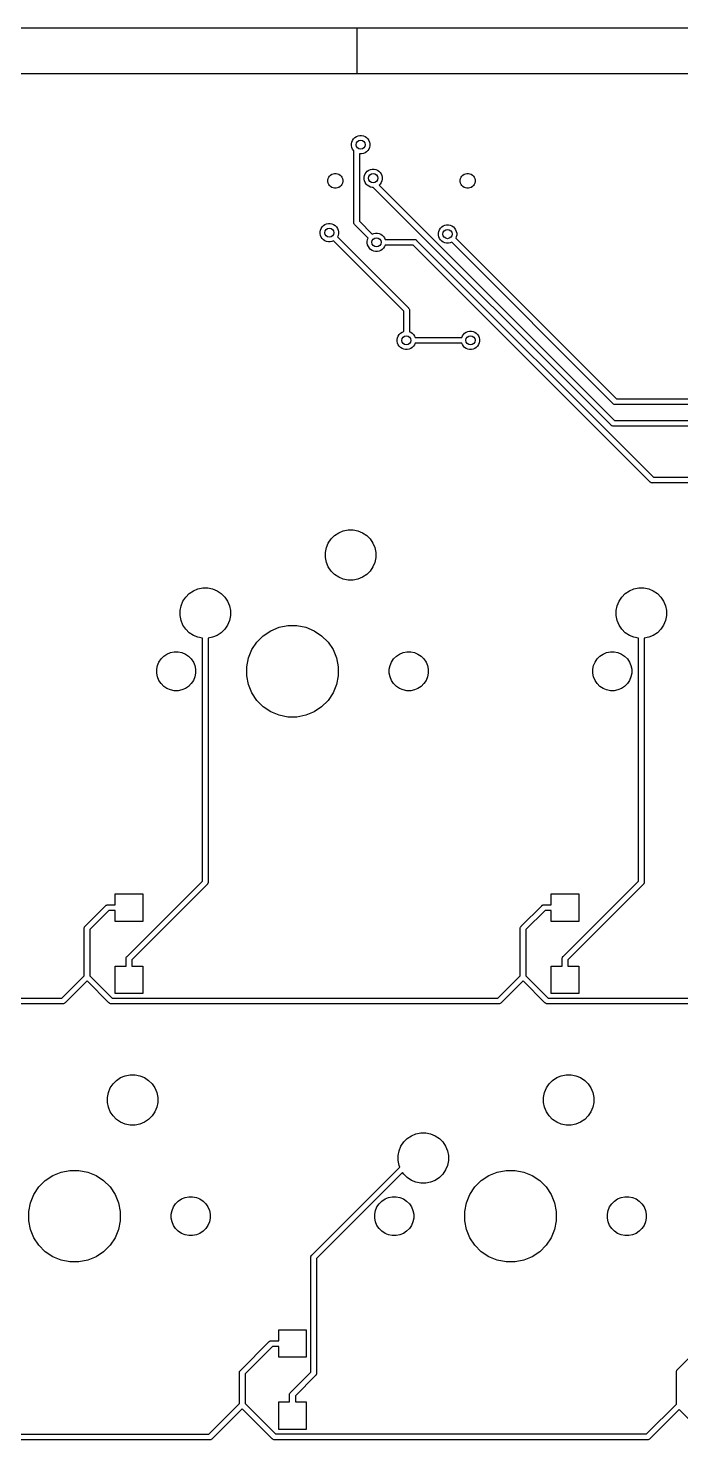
# Model space of a CAD drawing. Extents: x 0.4 to 23, y -16.1 to -0.4.
# Drawn here: x 7.702 to 8.824, y -2.822 to -0.394 of the extents above; entities that cross this region are included whole.
import ezdxf

# ---------------------------------------------------------------- set-up
doc = ezdxf.new("R2010")
doc.units = 0
doc.header["$MEASUREMENT"] = 0
doc.layers.add('BLACK', color=7, linetype='CONTINUOUS')

msp = doc.modelspace()

# ---------------------------------------------------------------- linework, layer by layer
at = {"layer": 'BLACK', "linetype": 'CONTINUOUS'}
for p, q in [((22.9923, -0.3937), (0.3937, -0.3937)), ((8.26772, -0.47244), (8.26772, -0.3937)), ((22.9136, -0.47244), (0.47244, -0.47244)), ((8.26132, -0.58403), (8.26352, -0.58183)), ((8.26352, -0.58183), (8.2661, -0.58011)), ((8.2661, -0.58011), (8.26896, -0.57892)), ((8.26896, -0.57892), (8.272, -0.57832)), ((8.272, -0.57832), (8.27511, -0.57832)), ((8.27511, -0.57832), (8.27815, -0.57892)), ((8.27815, -0.57892), (8.28101, -0.58011)), ((8.28101, -0.58011), (8.28359, -0.58183)), ((8.28359, -0.58183), (8.28579, -0.58403)), ((8.25781, -0.59252), (8.25841, -0.58947)), ((8.25781, -0.59562), (8.25781, -0.59252)), ((8.25841, -0.59866), (8.25781, -0.59562)), ((8.25841, -0.58947), (8.2596, -0.58661)), ((8.2596, -0.60153), (8.25841, -0.59866)), ((8.2596, -0.58661), (8.26132, -0.58403)), ((8.26132, -0.60411), (8.2596, -0.60153)), ((8.26154, -0.60432), (8.26132, -0.60411)), ((8.26154, -0.72752), (8.26154, -0.60432)), ((8.28359, -0.6063), (8.28101, -0.60802)), ((8.28579, -0.60411), (8.28359, -0.6063)), ((8.28579, -0.58403), (8.28751, -0.58661)), ((8.28751, -0.60153), (8.28579, -0.60411)), ((8.28751, -0.58661), (8.2887, -0.58947)), ((8.2887, -0.59866), (8.28751, -0.60153)), ((8.2887, -0.58947), (8.2893, -0.59252)), ((8.2893, -0.59562), (8.2887, -0.59866)), ((8.2893, -0.59252), (8.2893, -0.59562)), ((8.272, -0.60981), (8.27138, -0.60969)), ((8.27138, -0.60969), (8.27138, -0.72572)), ((8.27511, -0.60981), (8.272, -0.60981)), ((8.27815, -0.60921), (8.27511, -0.60981)), ((8.28101, -0.60802), (8.27815, -0.60921)), ((8.21717, -0.65499), (8.21766, -0.65252)), ((8.21717, -0.65751), (8.21717, -0.65499)), ((8.21766, -0.65252), (8.21862, -0.65019)), ((8.21862, -0.65019), (8.22002, -0.64809)), ((8.22002, -0.64809), (8.2218, -0.64631)), ((8.2218, -0.64631), (8.2239, -0.64491)), ((8.2239, -0.64491), (8.22623, -0.64395)), ((8.22623, -0.64395), (8.2287, -0.64346)), ((8.2287, -0.64346), (8.23122, -0.64346)), ((8.23122, -0.64346), (8.23369, -0.64395)), ((8.23369, -0.64395), (8.23602, -0.64491)), ((8.23602, -0.64491), (8.23812, -0.64631)), ((8.23812, -0.64631), (8.2399, -0.64809)), ((8.2399, -0.64809), (8.2413, -0.65019)), ((8.2413, -0.65019), (8.24226, -0.65252)), ((8.24226, -0.65252), (8.24276, -0.65499)), ((8.24276, -0.65499), (8.24276, -0.65751)), ((8.27927, -0.65019), (8.27988, -0.64715)), ((8.27927, -0.65329), (8.27927, -0.65019)), ((8.27988, -0.65633), (8.27927, -0.65329)), ((8.27988, -0.64715), (8.28106, -0.64428)), ((8.28106, -0.64428), (8.28279, -0.6417)), ((8.28279, -0.6417), (8.28498, -0.63951)), ((8.28498, -0.63951), (8.28756, -0.63778)), ((8.28756, -0.63778), (8.29043, -0.6366)), ((8.29043, -0.6366), (8.29347, -0.63599)), ((8.29347, -0.63599), (8.29657, -0.63599)), ((8.29657, -0.63599), (8.29961, -0.6366)), ((8.29961, -0.6366), (8.30248, -0.63778)), ((8.30248, -0.63778), (8.30506, -0.63951)), ((8.30506, -0.63951), (8.30725, -0.6417)), ((8.30725, -0.6417), (8.30898, -0.64428)), ((8.30898, -0.64428), (8.31016, -0.64715)), ((8.31016, -0.64715), (8.31077, -0.65019)), ((8.31077, -0.65329), (8.31016, -0.65633)), ((8.31077, -0.65019), (8.31077, -0.65329)), ((8.44472, -0.65499), (8.44522, -0.65252)), ((8.44472, -0.65751), (8.44472, -0.65499)), ((8.44522, -0.65252), (8.44618, -0.65019)), ((8.44618, -0.65019), (8.44758, -0.64809)), ((8.44758, -0.64809), (8.44936, -0.64631)), ((8.44936, -0.64631), (8.45146, -0.64491)), ((8.45146, -0.64491), (8.45379, -0.64395)), ((8.45379, -0.64395), (8.45626, -0.64346)), ((8.45626, -0.64346), (8.45878, -0.64346)), ((8.45878, -0.64346), (8.46125, -0.64395)), ((8.46125, -0.64395), (8.46358, -0.64491)), ((8.46358, -0.64491), (8.46568, -0.64631)), ((8.46568, -0.64631), (8.46746, -0.64809)), ((8.46746, -0.64809), (8.46886, -0.65019)), ((8.46886, -0.65019), (8.46982, -0.65252)), ((8.46982, -0.65252), (8.47031, -0.65499)), ((8.47031, -0.65499), (8.47031, -0.65751)), ((8.21766, -0.65998), (8.21717, -0.65751)), ((8.21862, -0.66231), (8.21766, -0.65998)), ((8.22002, -0.66441), (8.21862, -0.66231)), ((8.2218, -0.66619), (8.22002, -0.66441)), ((8.2239, -0.66759), (8.2218, -0.66619)), ((8.22623, -0.66856), (8.2239, -0.66759)), ((8.2287, -0.66905), (8.22623, -0.66856)), ((8.23122, -0.66905), (8.2287, -0.66905)), ((8.23369, -0.66856), (8.23122, -0.66905)), ((8.23602, -0.66759), (8.23369, -0.66856)), ((8.23812, -0.66619), (8.23602, -0.66759)), ((8.2399, -0.66441), (8.23812, -0.66619)), ((8.2413, -0.66231), (8.2399, -0.66441)), ((8.24226, -0.65998), (8.2413, -0.66231)), ((8.24276, -0.65751), (8.24226, -0.65998)), ((8.28106, -0.6592), (8.27988, -0.65633)), ((8.28279, -0.66178), (8.28106, -0.6592)), ((8.28498, -0.66397), (8.28279, -0.66178)), ((8.28756, -0.6657), (8.28498, -0.66397)), ((8.29043, -0.66688), (8.28756, -0.6657)), ((8.29347, -0.66749), (8.29043, -0.66688)), ((8.29517, -0.66749), (8.29347, -0.66749)), ((8.70442, -1.07674), (8.29517, -0.66749)), ((8.30725, -0.66178), (8.30532, -0.66372)), ((8.30532, -0.66372), (8.71011, -1.06851)), ((8.30898, -0.6592), (8.30725, -0.66178)), ((8.31016, -0.65633), (8.30898, -0.6592)), ((8.44522, -0.65998), (8.44472, -0.65751)), ((8.44618, -0.66231), (8.44522, -0.65998)), ((8.44758, -0.66441), (8.44618, -0.66231)), ((8.44936, -0.66619), (8.44758, -0.66441)), ((8.45146, -0.66759), (8.44936, -0.66619)), ((8.45379, -0.66856), (8.45146, -0.66759)), ((8.45626, -0.66905), (8.45379, -0.66856)), ((8.45878, -0.66905), (8.45626, -0.66905)), ((8.46125, -0.66856), (8.45878, -0.66905)), ((8.46358, -0.66759), (8.46125, -0.66856)), ((8.46568, -0.66619), (8.46358, -0.66759)), ((8.46746, -0.66441), (8.46568, -0.66619)), ((8.46886, -0.66231), (8.46746, -0.66441)), ((8.46982, -0.65998), (8.46886, -0.66231)), ((8.47031, -0.65751), (8.46982, -0.65998)), ((8.26152, -0.72776), (8.26154, -0.72752)), ((8.26154, -0.72801), (8.26152, -0.72776)), ((8.26161, -0.72873), (8.26154, -0.72801)), ((8.26154, -0.72801), (8.26154, -0.72801)), ((8.27138, -0.72572), (8.29358, -0.74793)), ((8.20377, -0.74397), (8.20437, -0.74093)), ((8.20377, -0.74707), (8.20377, -0.74397)), ((8.20437, -0.75011), (8.20377, -0.74707)), ((8.20437, -0.74093), (8.20556, -0.73806)), ((8.20556, -0.75298), (8.20437, -0.75011)), ((8.20556, -0.73806), (8.20728, -0.73548)), ((8.20728, -0.73548), (8.20948, -0.73329)), ((8.20948, -0.73329), (8.21206, -0.73156)), ((8.21206, -0.73156), (8.21492, -0.73038)), ((8.21492, -0.73038), (8.21796, -0.72977)), ((8.21796, -0.72977), (8.22107, -0.72977)), ((8.22107, -0.72977), (8.22411, -0.73038)), ((8.22411, -0.73038), (8.22698, -0.73156)), ((8.22698, -0.73156), (8.22955, -0.73329)), ((8.22955, -0.73329), (8.23175, -0.73548)), ((8.23175, -0.73548), (8.23347, -0.73806)), ((8.23347, -0.73806), (8.23466, -0.74093)), ((8.23466, -0.75011), (8.23361, -0.75265)), ((8.23361, -0.75265), (8.35574, -0.87478)), ((8.23466, -0.74093), (8.23526, -0.74397)), ((8.23526, -0.74707), (8.23466, -0.75011)), ((8.23526, -0.74397), (8.23526, -0.74707)), ((8.26189, -0.72966), (8.26161, -0.72873)), ((8.26235, -0.73051), (8.26189, -0.72966)), ((8.26296, -0.73126), (8.26235, -0.73051)), ((8.26315, -0.73142), (8.26296, -0.73126)), ((8.28663, -0.75489), (8.26315, -0.73142)), ((8.29358, -0.74793), (8.29612, -0.74688)), ((8.29612, -0.74688), (8.29917, -0.74627)), ((8.29917, -0.74627), (8.30227, -0.74627)), ((8.30227, -0.74627), (8.30531, -0.74688)), ((8.30531, -0.74688), (8.30818, -0.74806)), ((8.30818, -0.74806), (8.31076, -0.74979)), ((8.31076, -0.74979), (8.31295, -0.75198)), ((8.31295, -0.75198), (8.31467, -0.75456)), ((8.40717, -0.74634), (8.40777, -0.7433)), ((8.40717, -0.74945), (8.40717, -0.74634)), ((8.40777, -0.75249), (8.40717, -0.74945)), ((8.40777, -0.7433), (8.40896, -0.74043)), ((8.40896, -0.75535), (8.40777, -0.75249)), ((8.40896, -0.74043), (8.41069, -0.73786)), ((8.41069, -0.73786), (8.41288, -0.73566)), ((8.41288, -0.73566), (8.41546, -0.73394)), ((8.41546, -0.73394), (8.41832, -0.73275)), ((8.41832, -0.73275), (8.42137, -0.73215)), ((8.42137, -0.73215), (8.42447, -0.73215)), ((8.42447, -0.73215), (8.42751, -0.73275)), ((8.42751, -0.73275), (8.43038, -0.73394)), ((8.43038, -0.73394), (8.43296, -0.73566)), ((8.43296, -0.73566), (8.43515, -0.73786)), ((8.43515, -0.73786), (8.43687, -0.74043)), ((8.43687, -0.74043), (8.43806, -0.7433)), ((8.43806, -0.75249), (8.43701, -0.75503)), ((8.43806, -0.7433), (8.43867, -0.74634)), ((8.43867, -0.74945), (8.43806, -0.75249)), ((8.43867, -0.74634), (8.43867, -0.74945)), ((8.20728, -0.75556), (8.20556, -0.75298)), ((8.20948, -0.75775), (8.20728, -0.75556)), ((8.21206, -0.75948), (8.20948, -0.75775)), ((8.21492, -0.76066), (8.21206, -0.75948)), ((8.21796, -0.76127), (8.21492, -0.76066)), ((8.22107, -0.76127), (8.21796, -0.76127)), ((8.22411, -0.76066), (8.22107, -0.76127)), ((8.22665, -0.75961), (8.22411, -0.76066)), ((8.34751, -0.88047), (8.22665, -0.75961)), ((8.28497, -0.76047), (8.28557, -0.75743)), ((8.28497, -0.76357), (8.28497, -0.76047)), ((8.28557, -0.76661), (8.28497, -0.76357)), ((8.28557, -0.75743), (8.28663, -0.75489)), ((8.28676, -0.76948), (8.28557, -0.76661)), ((8.28848, -0.77206), (8.28676, -0.76948)), ((8.29068, -0.77425), (8.28848, -0.77206)), ((8.29326, -0.77597), (8.29068, -0.77425)), ((8.29612, -0.77716), (8.29326, -0.77597)), ((8.30818, -0.77597), (8.30531, -0.77716)), ((8.31076, -0.77425), (8.30818, -0.77597)), ((8.31295, -0.77206), (8.31076, -0.77425)), ((8.31467, -0.76948), (8.31295, -0.77206)), ((8.31467, -0.75456), (8.31572, -0.7571)), ((8.31572, -0.76694), (8.31467, -0.76948)), ((8.31572, -0.7571), (8.36587, -0.7571)), ((8.36407, -0.76694), (8.31572, -0.76694)), ((8.77163, -1.17451), (8.36407, -0.76694)), ((8.36587, -0.7571), (8.36611, -0.75708)), ((8.36611, -0.75708), (8.36635, -0.7571)), ((8.36635, -0.7571), (8.36635, -0.7571)), ((8.36635, -0.7571), (8.36707, -0.75717)), ((8.36707, -0.75717), (8.368, -0.75745)), ((8.368, -0.75745), (8.36885, -0.75791)), ((8.36885, -0.75791), (8.3696, -0.75852)), ((8.3696, -0.75852), (8.36976, -0.75871)), ((8.36976, -0.75871), (8.77732, -1.16628)), ((8.41069, -0.75793), (8.40896, -0.75535)), ((8.41288, -0.76013), (8.41069, -0.75793)), ((8.41546, -0.76185), (8.41288, -0.76013)), ((8.41832, -0.76304), (8.41546, -0.76185)), ((8.42137, -0.76364), (8.41832, -0.76304)), ((8.42447, -0.76364), (8.42137, -0.76364)), ((8.42751, -0.76304), (8.42447, -0.76364)), ((8.43005, -0.76199), (8.42751, -0.76304)), ((8.7077, -1.03963), (8.43005, -0.76199)), ((8.43701, -0.75503), (8.71338, -1.0314)), ((8.29917, -0.77777), (8.29612, -0.77716)), ((8.30227, -0.77777), (8.29917, -0.77777)), ((8.30531, -0.77716), (8.30227, -0.77777)), ((8.34751, -0.91553), (8.34751, -0.88047)), ((8.35574, -0.87478), (8.35593, -0.87494)), ((8.35593, -0.87494), (8.35608, -0.87512)), ((8.35608, -0.87512), (8.35654, -0.87569)), ((8.35654, -0.87569), (8.357, -0.87654)), ((8.357, -0.87654), (8.35728, -0.87747)), ((8.35728, -0.87747), (8.35735, -0.87819)), ((8.35735, -0.87819), (8.35735, -0.87819)), ((8.35735, -0.87819), (8.35737, -0.87843)), ((8.35737, -0.87843), (8.35735, -0.87867)), ((8.35735, -0.87867), (8.35735, -0.91581)), ((8.33813, -0.92322), (8.33986, -0.92064)), ((8.33986, -0.92064), (8.34205, -0.91844)), ((8.34205, -0.91844), (8.34463, -0.91672)), ((8.34463, -0.91672), (8.3475, -0.91553)), ((8.3475, -0.91553), (8.34751, -0.91553)), ((8.35735, -0.91581), (8.35955, -0.91672)), ((8.35955, -0.91672), (8.36213, -0.91844)), ((8.36213, -0.91844), (8.36432, -0.92064)), ((8.36432, -0.92064), (8.36605, -0.92322)), ((8.44841, -0.92308), (8.45013, -0.9205)), ((8.45013, -0.9205), (8.45232, -0.9183)), ((8.45232, -0.9183), (8.4549, -0.91658)), ((8.4549, -0.91658), (8.45777, -0.91539)), ((8.45777, -0.91539), (8.46081, -0.91479)), ((8.46081, -0.91479), (8.46391, -0.91479)), ((8.46391, -0.91479), (8.46696, -0.91539)), ((8.46696, -0.91539), (8.46982, -0.91658)), ((8.46982, -0.91658), (8.4724, -0.9183)), ((8.4724, -0.9183), (8.47459, -0.9205)), ((8.47459, -0.9205), (8.47632, -0.92308)), ((8.33634, -0.92913), (8.33695, -0.92608)), ((8.33634, -0.93223), (8.33634, -0.92913)), ((8.33695, -0.93527), (8.33634, -0.93223)), ((8.33695, -0.92608), (8.33813, -0.92322)), ((8.33813, -0.93814), (8.33695, -0.93527)), ((8.33986, -0.94072), (8.33813, -0.93814)), ((8.34205, -0.94291), (8.33986, -0.94072)), ((8.34463, -0.94463), (8.34205, -0.94291)), ((8.3475, -0.94582), (8.34463, -0.94463)), ((8.35054, -0.94642), (8.3475, -0.94582)), ((8.35364, -0.94642), (8.35054, -0.94642)), ((8.35668, -0.94582), (8.35364, -0.94642)), ((8.35955, -0.94463), (8.35668, -0.94582)), ((8.36213, -0.94291), (8.35955, -0.94463)), ((8.36432, -0.94072), (8.36213, -0.94291)), ((8.36605, -0.93814), (8.36432, -0.94072)), ((8.36605, -0.92322), (8.36704, -0.92561)), ((8.36716, -0.93546), (8.36605, -0.93814)), ((8.36704, -0.92561), (8.44736, -0.92561)), ((8.44736, -0.93546), (8.36716, -0.93546)), ((8.44736, -0.92561), (8.44841, -0.92308)), ((8.44841, -0.938), (8.44736, -0.93546)), ((8.45013, -0.94057), (8.44841, -0.938)), ((8.45232, -0.94277), (8.45013, -0.94057)), ((8.4549, -0.94449), (8.45232, -0.94277)), ((8.45777, -0.94568), (8.4549, -0.94449)), ((8.46081, -0.94628), (8.45777, -0.94568)), ((8.46391, -0.94628), (8.46081, -0.94628)), ((8.46696, -0.94568), (8.46391, -0.94628)), ((8.46982, -0.94449), (8.46696, -0.94568)), ((8.4724, -0.94277), (8.46982, -0.94449)), ((8.47459, -0.94057), (8.4724, -0.94277)), ((8.47632, -0.938), (8.47459, -0.94057)), ((8.47632, -0.92308), (8.47751, -0.92594)), ((8.47751, -0.93513), (8.47632, -0.938)), ((8.47751, -0.92594), (8.47811, -0.92898)), ((8.47811, -0.93209), (8.47751, -0.93513)), ((8.47811, -0.92898), (8.47811, -0.93209)), ((8.70785, -1.03982), (8.7077, -1.03963)), ((8.70804, -1.03997), (8.70785, -1.03982)), ((8.7086, -1.04043), (8.70804, -1.03997)), ((8.70945, -1.04089), (8.7086, -1.04043)), ((8.71038, -1.04117), (8.70945, -1.04089)), ((8.7111, -1.04124), (8.71038, -1.04117)), ((8.71111, -1.04124), (8.7111, -1.04124)), ((8.71135, -1.04127), (8.71111, -1.04124)), ((8.71159, -1.04124), (8.71135, -1.04127)), ((14.6332, -1.04124), (8.71159, -1.04124)), ((8.71338, -1.0314), (14.635, -1.0314)), ((8.71011, -1.06851), (13.7201, -1.06851)), ((8.70458, -1.07693), (8.70442, -1.07674)), ((8.70477, -1.07708), (8.70458, -1.07693)), ((8.70533, -1.07754), (8.70477, -1.07708)), ((8.70618, -1.078), (8.70533, -1.07754)), ((8.70711, -1.07828), (8.70618, -1.078)), ((8.70783, -1.07835), (8.70711, -1.07828)), ((8.70807, -1.07838), (8.70783, -1.07835)), ((8.70783, -1.07835), (8.70783, -1.07835)), ((8.70832, -1.07835), (8.70807, -1.07838)), ((13.7183, -1.07835), (8.70832, -1.07835)), ((8.77179, -1.17469), (8.77163, -1.17451)), ((8.77197, -1.17485), (8.77179, -1.17469)), ((8.77254, -1.17531), (8.77197, -1.17485)), ((8.77339, -1.17577), (8.77254, -1.17531)), ((8.77432, -1.17605), (8.77339, -1.17577)), ((8.77504, -1.17612), (8.77432, -1.17605)), ((8.77528, -1.17614), (8.77504, -1.17612)), ((8.77504, -1.17612), (8.77504, -1.17612)), ((8.77552, -1.17612), (8.77528, -1.17614)), ((10.1545, -1.17612), (8.77552, -1.17612)), ((8.77732, -1.16628), (10.1563, -1.16628)), ((8.22865, -1.26636), (8.23575, -1.26162)), ((8.23575, -1.26162), (8.24363, -1.25836)), ((8.24363, -1.25836), (8.25199, -1.25669)), ((8.25199, -1.25669), (8.26053, -1.25669)), ((8.26053, -1.25669), (8.26889, -1.25836)), ((8.26889, -1.25836), (8.27677, -1.26162)), ((8.27677, -1.26162), (8.28387, -1.26636)), ((8.21462, -1.28737), (8.21788, -1.27949)), ((8.21788, -1.27949), (8.22262, -1.27239)), ((8.22262, -1.27239), (8.22865, -1.26636)), ((8.28387, -1.26636), (8.2899, -1.27239)), ((8.2899, -1.27239), (8.29464, -1.27949)), ((8.29464, -1.27949), (8.2979, -1.28737)), ((8.21295, -1.29573), (8.21462, -1.28737)), ((8.21295, -1.30427), (8.21295, -1.29573)), ((8.21462, -1.31263), (8.21295, -1.30427)), ((8.2979, -1.28737), (8.29957, -1.29573)), ((8.29957, -1.30427), (8.2979, -1.31263)), ((8.29957, -1.29573), (8.29957, -1.30427)), ((8.21788, -1.32051), (8.21462, -1.31263)), ((8.22262, -1.32761), (8.21788, -1.32051)), ((8.22865, -1.33364), (8.22262, -1.32761)), ((8.23575, -1.33838), (8.22865, -1.33364)), ((8.28387, -1.33364), (8.27677, -1.33838)), ((8.2899, -1.32761), (8.28387, -1.33364)), ((8.29464, -1.32051), (8.2899, -1.32761)), ((8.2979, -1.31263), (8.29464, -1.32051)), ((7.98575, -1.36162), (7.99363, -1.35836)), ((7.99363, -1.35836), (8.00199, -1.35669)), ((8.00199, -1.35669), (8.01053, -1.35669)), ((8.01053, -1.35669), (8.01889, -1.35836)), ((8.01889, -1.35836), (8.02677, -1.36162)), ((8.24363, -1.34164), (8.23575, -1.33838)), ((8.25199, -1.34331), (8.24363, -1.34164)), ((8.26053, -1.34331), (8.25199, -1.34331)), ((8.26889, -1.34164), (8.26053, -1.34331)), ((8.27677, -1.33838), (8.26889, -1.34164)), ((8.73575, -1.36162), (8.74363, -1.35836)), ((8.74363, -1.35836), (8.75199, -1.35669)), ((8.75199, -1.35669), (8.76053, -1.35669)), ((8.76053, -1.35669), (8.76889, -1.35836)), ((8.76889, -1.35836), (8.77677, -1.36162)), ((7.96462, -1.38737), (7.96788, -1.37949)), ((7.96788, -1.37949), (7.97262, -1.37239)), ((7.97262, -1.37239), (7.97865, -1.36636)), ((7.97865, -1.36636), (7.98575, -1.36162)), ((8.02677, -1.36162), (8.03387, -1.36636)), ((8.03387, -1.36636), (8.0399, -1.37239)), ((8.0399, -1.37239), (8.04464, -1.37949)), ((8.04464, -1.37949), (8.0479, -1.38737)), ((8.71462, -1.38737), (8.71788, -1.37949)), ((8.71788, -1.37949), (8.72262, -1.37239)), ((8.72262, -1.37239), (8.72865, -1.36636)), ((8.72865, -1.36636), (8.73575, -1.36162)), ((8.77677, -1.36162), (8.78387, -1.36636)), ((8.78387, -1.36636), (8.7899, -1.37239)), ((8.7899, -1.37239), (8.79464, -1.37949)), ((8.79464, -1.37949), (8.7979, -1.38737)), ((7.96295, -1.39573), (7.96462, -1.38737)), ((7.96295, -1.40427), (7.96295, -1.39573)), ((7.96462, -1.41263), (7.96295, -1.40427)), ((8.0479, -1.38737), (8.04957, -1.39573)), ((8.04957, -1.40427), (8.0479, -1.41263)), ((8.04957, -1.39573), (8.04957, -1.40427)), ((8.71295, -1.39573), (8.71462, -1.38737)), ((8.71295, -1.40427), (8.71295, -1.39573)), ((8.71462, -1.41263), (8.71295, -1.40427)), ((8.7979, -1.38737), (8.79957, -1.39573)), ((8.79957, -1.40427), (8.7979, -1.41263)), ((8.79957, -1.39573), (8.79957, -1.40427)), ((7.96788, -1.42051), (7.96462, -1.41263)), ((7.97262, -1.42761), (7.96788, -1.42051)), ((7.97865, -1.43364), (7.97262, -1.42761)), ((8.0399, -1.42761), (8.03387, -1.43364)), ((8.04464, -1.42051), (8.0399, -1.42761)), ((8.0479, -1.41263), (8.04464, -1.42051)), ((8.10607, -1.43884), (8.11896, -1.43022)), ((8.11896, -1.43022), (8.13329, -1.42429)), ((8.13329, -1.42429), (8.1485, -1.42126)), ((8.1485, -1.42126), (8.16402, -1.42126)), ((8.16402, -1.42126), (8.17923, -1.42429)), ((8.17923, -1.42429), (8.19356, -1.43022)), ((8.19356, -1.43022), (8.20645, -1.43884)), ((8.71788, -1.42051), (8.71462, -1.41263)), ((8.72262, -1.42761), (8.71788, -1.42051)), ((8.72865, -1.43364), (8.72262, -1.42761)), ((8.7899, -1.42761), (8.78387, -1.43364)), ((8.79464, -1.42051), (8.7899, -1.42761)), ((8.7979, -1.41263), (8.79464, -1.42051)), ((7.98575, -1.43838), (7.97865, -1.43364)), ((7.99363, -1.44164), (7.98575, -1.43838)), ((8.00134, -1.44318), (7.99363, -1.44164)), ((8.00134, -1.86103), (8.00134, -1.44318)), ((8.01889, -1.44164), (8.01118, -1.44318)), ((8.01118, -1.44318), (8.01118, -1.86283)), ((8.02677, -1.43838), (8.01889, -1.44164)), ((8.03387, -1.43364), (8.02677, -1.43838)), ((8.08648, -1.4627), (8.0951, -1.44981)), ((8.0951, -1.44981), (8.10607, -1.43884)), ((8.20645, -1.43884), (8.21742, -1.44981)), ((8.21742, -1.44981), (8.22604, -1.4627)), ((8.73575, -1.43838), (8.72865, -1.43364)), ((8.74363, -1.44164), (8.73575, -1.43838)), ((8.75134, -1.44318), (8.74363, -1.44164)), ((8.75134, -1.86103), (8.75134, -1.44318)), ((8.76889, -1.44164), (8.76118, -1.44318)), ((8.76118, -1.44318), (8.76118, -1.86283)), ((8.77677, -1.43838), (8.76889, -1.44164)), ((8.78387, -1.43364), (8.77677, -1.43838)), ((7.9266, -1.48415), (7.93027, -1.47867)), ((7.93027, -1.47867), (7.93493, -1.47401)), ((7.93493, -1.47401), (7.94041, -1.47034)), ((7.94041, -1.47034), (7.9465, -1.46782)), ((7.9465, -1.46782), (7.95296, -1.46654)), ((7.95296, -1.46654), (7.95956, -1.46654)), ((7.95956, -1.46654), (7.96602, -1.46782)), ((7.96602, -1.46782), (7.97211, -1.47034)), ((7.97211, -1.47034), (7.97759, -1.47401)), ((7.97759, -1.47401), (7.98225, -1.47867)), ((7.98225, -1.47867), (7.98592, -1.48415)), ((8.07752, -1.49224), (8.08055, -1.47703)), ((8.08055, -1.47703), (8.08648, -1.4627)), ((8.22604, -1.4627), (8.23197, -1.47703)), ((8.23197, -1.47703), (8.235, -1.49224)), ((8.3266, -1.48415), (8.33027, -1.47867)), ((8.33027, -1.47867), (8.33493, -1.47401)), ((8.33493, -1.47401), (8.34041, -1.47034)), ((8.34041, -1.47034), (8.3465, -1.46782)), ((8.3465, -1.46782), (8.35296, -1.46654)), ((8.35296, -1.46654), (8.35956, -1.46654)), ((8.35956, -1.46654), (8.36602, -1.46782)), ((8.36602, -1.46782), (8.37211, -1.47034)), ((8.37211, -1.47034), (8.37759, -1.47401)), ((8.37759, -1.47401), (8.38225, -1.47867)), ((8.38225, -1.47867), (8.38592, -1.48415)), ((8.6766, -1.48415), (8.68027, -1.47867)), ((8.68027, -1.47867), (8.68493, -1.47401)), ((8.68493, -1.47401), (8.69041, -1.47034)), ((8.69041, -1.47034), (8.6965, -1.46782)), ((8.6965, -1.46782), (8.70296, -1.46654)), ((8.70296, -1.46654), (8.70956, -1.46654)), ((8.70956, -1.46654), (8.71602, -1.46782)), ((8.71602, -1.46782), (8.72211, -1.47034)), ((8.72211, -1.47034), (8.72759, -1.47401)), ((8.72759, -1.47401), (8.73225, -1.47867)), ((8.73225, -1.47867), (8.73592, -1.48415)), ((7.9228, -1.4967), (7.92408, -1.49024)), ((7.9228, -1.5033), (7.9228, -1.4967)), ((7.92408, -1.50976), (7.9228, -1.5033)), ((7.92408, -1.49024), (7.9266, -1.48415)), ((7.98592, -1.48415), (7.98844, -1.49024)), ((7.98844, -1.49024), (7.98972, -1.4967)), ((7.98972, -1.5033), (7.98844, -1.50976)), ((7.98972, -1.4967), (7.98972, -1.5033)), ((8.07752, -1.50776), (8.07752, -1.49224)), ((8.235, -1.49224), (8.235, -1.50776)), ((8.3228, -1.4967), (8.32408, -1.49024)), ((8.3228, -1.5033), (8.3228, -1.4967)), ((8.32408, -1.50976), (8.3228, -1.5033)), ((8.32408, -1.49024), (8.3266, -1.48415)), ((8.38592, -1.48415), (8.38844, -1.49024)), ((8.38844, -1.49024), (8.38972, -1.4967)), ((8.38972, -1.5033), (8.38844, -1.50976)), ((8.38972, -1.4967), (8.38972, -1.5033)), ((8.6728, -1.4967), (8.67408, -1.49024)), ((8.6728, -1.5033), (8.6728, -1.4967)), ((8.67408, -1.50976), (8.6728, -1.5033)), ((8.67408, -1.49024), (8.6766, -1.48415)), ((8.73592, -1.48415), (8.73844, -1.49024)), ((8.73844, -1.49024), (8.73972, -1.4967)), ((8.73972, -1.5033), (8.73844, -1.50976)), ((8.73972, -1.4967), (8.73972, -1.5033)), ((7.9266, -1.51585), (7.92408, -1.50976)), ((7.93027, -1.52133), (7.9266, -1.51585)), ((7.93493, -1.52599), (7.93027, -1.52133)), ((7.94041, -1.52966), (7.93493, -1.52599)), ((7.9465, -1.53218), (7.94041, -1.52966)), ((7.97211, -1.52966), (7.96602, -1.53218)), ((7.97759, -1.52599), (7.97211, -1.52966)), ((7.98225, -1.52133), (7.97759, -1.52599)), ((7.98592, -1.51585), (7.98225, -1.52133)), ((7.98844, -1.50976), (7.98592, -1.51585)), ((8.08055, -1.52297), (8.07752, -1.50776)), ((8.08648, -1.5373), (8.08055, -1.52297)), ((8.23197, -1.52297), (8.22604, -1.5373)), ((8.235, -1.50776), (8.23197, -1.52297)), ((8.3266, -1.51585), (8.32408, -1.50976)), ((8.33027, -1.52133), (8.3266, -1.51585)), ((8.33493, -1.52599), (8.33027, -1.52133)), ((8.34041, -1.52966), (8.33493, -1.52599)), ((8.3465, -1.53218), (8.34041, -1.52966)), ((8.37211, -1.52966), (8.36602, -1.53218)), ((8.37759, -1.52599), (8.37211, -1.52966)), ((8.38225, -1.52133), (8.37759, -1.52599)), ((8.38592, -1.51585), (8.38225, -1.52133)), ((8.38844, -1.50976), (8.38592, -1.51585)), ((8.6766, -1.51585), (8.67408, -1.50976)), ((8.68027, -1.52133), (8.6766, -1.51585)), ((8.68493, -1.52599), (8.68027, -1.52133)), ((8.69041, -1.52966), (8.68493, -1.52599)), ((8.6965, -1.53218), (8.69041, -1.52966)), ((8.72211, -1.52966), (8.71602, -1.53218)), ((8.72759, -1.52599), (8.72211, -1.52966)), ((8.73225, -1.52133), (8.72759, -1.52599)), ((8.73592, -1.51585), (8.73225, -1.52133)), ((8.73844, -1.50976), (8.73592, -1.51585)), ((7.95296, -1.53346), (7.9465, -1.53218)), ((7.95956, -1.53346), (7.95296, -1.53346)), ((7.96602, -1.53218), (7.95956, -1.53346)), ((8.0951, -1.55019), (8.08648, -1.5373)), ((8.10607, -1.56116), (8.0951, -1.55019)), ((8.21742, -1.55019), (8.20645, -1.56116)), ((8.22604, -1.5373), (8.21742, -1.55019)), ((8.35296, -1.53346), (8.3465, -1.53218)), ((8.35956, -1.53346), (8.35296, -1.53346)), ((8.36602, -1.53218), (8.35956, -1.53346)), ((8.70296, -1.53346), (8.6965, -1.53218)), ((8.70956, -1.53346), (8.70296, -1.53346)), ((8.71602, -1.53218), (8.70956, -1.53346)), ((8.11896, -1.56978), (8.10607, -1.56116)), ((8.13329, -1.57571), (8.11896, -1.56978)), ((8.1485, -1.57874), (8.13329, -1.57571)), ((8.17923, -1.57571), (8.16402, -1.57874)), ((8.19356, -1.56978), (8.17923, -1.57571)), ((8.20645, -1.56116), (8.19356, -1.56978)), ((8.16402, -1.57874), (8.1485, -1.57874)), ((7.87169, -1.99068), (8.00134, -1.86103)), ((8.00957, -1.86672), (7.87992, -1.99637)), ((8.00976, -1.86656), (8.00957, -1.86672)), ((8.00991, -1.86638), (8.00976, -1.86656)), ((8.01037, -1.86581), (8.00991, -1.86638)), ((8.01083, -1.86496), (8.01037, -1.86581)), ((8.01085, -1.86487), (8.01083, -1.86496)), ((8.01111, -1.86403), (8.01085, -1.86487)), ((8.01118, -1.86331), (8.01111, -1.86403)), ((8.01118, -1.86283), (8.0112, -1.86307)), ((8.0112, -1.86307), (8.01118, -1.86331)), ((8.01118, -1.86331), (8.01118, -1.86331)), ((8.62169, -1.99068), (8.75134, -1.86103)), ((8.75957, -1.86672), (8.62992, -1.99637)), ((8.75976, -1.86656), (8.75957, -1.86672)), ((8.75991, -1.86638), (8.75976, -1.86656)), ((8.76037, -1.86581), (8.75991, -1.86638)), ((8.76083, -1.86496), (8.76037, -1.86581)), ((8.76085, -1.86487), (8.76083, -1.86496)), ((8.76111, -1.86403), (8.76085, -1.86487)), ((8.76118, -1.86331), (8.76111, -1.86403)), ((8.76118, -1.86283), (8.7612, -1.86307)), ((8.7612, -1.86307), (8.76118, -1.86331)), ((8.76118, -1.86331), (8.76118, -1.86331)), ((7.85138, -1.90182), (7.85138, -1.88312)), ((7.85138, -1.88312), (7.89862, -1.88312)), ((7.89862, -1.88312), (7.89862, -1.93036)), ((8.60138, -1.90182), (8.60138, -1.88312)), ((8.60138, -1.88312), (8.64862, -1.88312)), ((8.64862, -1.88312), (8.64862, -1.93036)), ((7.79958, -1.93877), (7.83492, -1.90343)), ((7.84061, -1.91166), (7.80781, -1.94446)), ((7.83492, -1.90343), (7.83507, -1.90324)), ((7.83507, -1.90324), (7.83526, -1.90309)), ((7.83526, -1.90309), (7.83582, -1.90263)), ((7.83526, -1.90309), (7.83526, -1.90309)), ((7.83582, -1.90263), (7.83668, -1.90217)), ((7.83582, -1.90263), (7.83582, -1.90263)), ((7.83582, -1.90263), (7.83582, -1.90263)), ((7.83668, -1.90217), (7.83761, -1.90189)), ((7.83761, -1.90189), (7.83833, -1.90182)), ((7.83833, -1.90182), (7.83857, -1.9018)), ((7.83833, -1.90182), (7.83833, -1.90182)), ((7.83857, -1.9018), (7.83881, -1.90182)), ((7.83881, -1.90182), (7.85138, -1.90182)), ((7.85138, -1.91166), (7.84061, -1.91166)), ((7.85138, -1.93036), (7.85138, -1.91166)), ((8.54958, -1.93877), (8.58492, -1.90343)), ((8.59061, -1.91166), (8.55781, -1.94446)), ((8.58492, -1.90343), (8.58507, -1.90324)), ((8.58507, -1.90324), (8.58526, -1.90309)), ((8.58526, -1.90309), (8.58582, -1.90263)), ((8.58526, -1.90309), (8.58526, -1.90309)), ((8.58582, -1.90263), (8.58668, -1.90217)), ((8.58582, -1.90263), (8.58582, -1.90263)), ((8.58582, -1.90263), (8.58582, -1.90263)), ((8.58668, -1.90217), (8.58761, -1.90189)), ((8.58761, -1.90189), (8.58833, -1.90182)), ((8.58833, -1.90182), (8.58857, -1.9018)), ((8.58833, -1.90182), (8.58833, -1.90182)), ((8.58857, -1.9018), (8.58881, -1.90182)), ((8.58881, -1.90182), (8.60138, -1.90182)), ((8.60138, -1.91166), (8.59061, -1.91166)), ((8.60138, -1.93036), (8.60138, -1.91166)), ((7.79795, -1.94242), (7.79797, -1.94218)), ((7.79797, -1.94266), (7.79795, -1.94242)), ((7.79797, -1.94218), (7.79804, -1.94145)), ((7.79797, -1.94218), (7.79797, -1.94218)), ((7.79797, -2.02386), (7.79797, -1.94266)), ((7.79804, -1.94145), (7.79833, -1.94052)), ((7.79833, -1.94052), (7.79878, -1.93967)), ((7.79878, -1.93967), (7.7994, -1.93892)), ((7.7994, -1.93892), (7.79958, -1.93877)), ((7.89862, -1.93036), (7.85138, -1.93036)), ((8.54795, -1.94242), (8.54797, -1.94218)), ((8.54797, -1.94266), (8.54795, -1.94242)), ((8.54797, -1.94218), (8.54804, -1.94145)), ((8.54797, -1.94218), (8.54797, -1.94218)), ((8.54797, -2.02386), (8.54797, -1.94266)), ((8.54804, -1.94145), (8.54833, -1.94052)), ((8.54833, -1.94052), (8.54878, -1.93967)), ((8.54878, -1.93967), (8.5494, -1.93892)), ((8.5494, -1.93892), (8.54958, -1.93877)), ((8.64862, -1.93036), (8.60138, -1.93036)), ((7.80781, -1.94446), (7.80781, -2.02386)), ((8.55781, -1.94446), (8.55781, -2.02386)), ((7.87089, -1.99158), (7.87135, -1.99102)), ((7.87135, -1.99102), (7.8715, -1.99083)), ((7.87135, -1.99102), (7.87135, -1.99102)), ((7.8715, -1.99083), (7.87169, -1.99068)), ((8.62089, -1.99158), (8.62135, -1.99102)), ((8.62135, -1.99102), (8.6215, -1.99083)), ((8.62135, -1.99102), (8.62135, -1.99102)), ((8.6215, -1.99083), (8.62169, -1.99068)), ((7.85138, -2.05438), (7.85138, -2.00713)), ((7.85138, -2.00713), (7.87008, -2.00713)), ((7.87005, -1.99433), (7.87015, -1.99336)), ((7.87008, -1.99457), (7.87005, -1.99433)), ((7.87008, -2.00713), (7.87008, -1.99457)), ((7.87015, -1.99336), (7.87043, -1.99243)), ((7.87043, -1.99243), (7.87089, -1.99158)), ((7.87992, -1.99637), (7.87992, -2.00713)), ((7.87992, -2.00713), (7.89862, -2.00713)), ((7.89862, -2.00713), (7.89862, -2.05438)), ((8.60138, -2.05438), (8.60138, -2.00713)), ((8.60138, -2.00713), (8.62008, -2.00713)), ((8.62006, -1.99433), (8.62015, -1.99336)), ((8.62008, -1.99457), (8.62006, -1.99433)), ((8.62008, -2.00713), (8.62008, -1.99457)), ((8.62015, -1.99336), (8.62043, -1.99243)), ((8.62043, -1.99243), (8.62089, -1.99158)), ((8.62992, -1.99637), (8.62992, -2.00713)), ((8.62992, -2.00713), (8.64862, -2.00713)), ((8.64862, -2.00713), (8.64862, -2.05438)), ((7.75956, -2.06227), (7.79797, -2.02386)), ((7.80289, -2.03285), (7.76525, -2.0705)), ((7.84054, -2.0705), (7.80289, -2.03285)), ((7.80781, -2.02386), (7.84623, -2.06227)), ((8.50956, -2.06227), (8.54797, -2.02386)), ((8.55289, -2.03285), (8.51525, -2.0705)), ((8.59054, -2.0705), (8.55289, -2.03285)), ((8.55781, -2.02386), (8.59623, -2.06227)), ((7.09623, -2.06227), (7.75956, -2.06227)), ((7.84623, -2.06227), (8.50956, -2.06227)), ((7.89862, -2.05438), (7.85138, -2.05438)), ((8.59623, -2.06227), (9.56126, -2.06227)), ((8.64862, -2.05438), (8.60138, -2.05438)), ((7.76136, -2.07211), (7.09443, -2.07211)), ((7.7616, -2.07213), (7.76136, -2.07211)), ((7.76184, -2.07211), (7.7616, -2.07213)), ((7.76256, -2.07204), (7.76184, -2.07211)), ((7.76184, -2.07211), (7.76184, -2.07211)), ((7.76349, -2.07176), (7.76256, -2.07204)), ((7.76435, -2.0713), (7.76349, -2.07176)), ((7.7651, -2.07069), (7.76435, -2.0713)), ((7.76525, -2.0705), (7.7651, -2.07069)), ((7.84069, -2.07069), (7.84054, -2.0705)), ((7.84088, -2.07084), (7.84069, -2.07069)), ((7.84118, -2.07109), (7.84088, -2.07084)), ((7.84088, -2.07084), (7.84088, -2.07084)), ((7.84144, -2.0713), (7.84118, -2.07109)), ((7.8423, -2.07176), (7.84144, -2.0713)), ((7.84322, -2.07204), (7.8423, -2.07176)), ((7.84395, -2.07211), (7.84322, -2.07204)), ((7.84419, -2.07213), (7.84395, -2.07211)), ((7.84395, -2.07211), (7.84395, -2.07211)), ((7.84443, -2.07211), (7.84419, -2.07213)), ((8.51136, -2.07211), (7.84443, -2.07211)), ((8.5116, -2.07213), (8.51136, -2.07211)), ((8.51184, -2.07211), (8.5116, -2.07213)), ((8.51256, -2.07204), (8.51184, -2.07211)), ((8.51184, -2.07211), (8.51184, -2.07211)), ((8.51349, -2.07176), (8.51256, -2.07204)), ((8.51435, -2.0713), (8.51349, -2.07176)), ((8.5151, -2.07069), (8.51435, -2.0713)), ((8.51525, -2.0705), (8.5151, -2.07069)), ((8.59069, -2.07069), (8.59054, -2.0705)), ((8.59088, -2.07084), (8.59069, -2.07069)), ((8.59118, -2.07109), (8.59088, -2.07084)), ((8.59088, -2.07084), (8.59088, -2.07084)), ((8.59144, -2.0713), (8.59118, -2.07109)), ((8.5923, -2.07176), (8.59144, -2.0713)), ((8.59322, -2.07204), (8.5923, -2.07176)), ((8.59395, -2.07211), (8.59322, -2.07204)), ((8.59419, -2.07213), (8.59395, -2.07211)), ((8.59395, -2.07211), (8.59395, -2.07211)), ((8.59443, -2.07211), (8.59419, -2.07213)), ((9.56306, -2.07211), (8.59443, -2.07211)), ((7.84288, -2.21699), (7.84762, -2.20989)), ((7.84762, -2.20989), (7.85365, -2.20386)), ((7.85365, -2.20386), (7.86075, -2.19912)), ((7.86075, -2.19912), (7.86863, -2.19586)), ((7.86863, -2.19586), (7.87699, -2.19419)), ((7.87699, -2.19419), (7.88553, -2.19419)), ((7.88553, -2.19419), (7.89389, -2.19586)), ((7.89389, -2.19586), (7.90177, -2.19912)), ((7.90177, -2.19912), (7.90887, -2.20386)), ((7.90887, -2.20386), (7.9149, -2.20989)), ((7.9149, -2.20989), (7.91964, -2.21699)), ((8.59288, -2.21699), (8.59762, -2.20989)), ((8.59762, -2.20989), (8.60365, -2.20386)), ((8.60365, -2.20386), (8.61075, -2.19912)), ((8.61075, -2.19912), (8.61863, -2.19586)), ((8.61863, -2.19586), (8.62699, -2.19419)), ((8.62699, -2.19419), (8.63553, -2.19419)), ((8.63553, -2.19419), (8.64389, -2.19586)), ((8.64389, -2.19586), (8.65177, -2.19912)), ((8.65177, -2.19912), (8.65887, -2.20386)), ((8.65887, -2.20386), (8.6649, -2.20989)), ((8.6649, -2.20989), (8.66964, -2.21699)), ((7.83795, -2.23323), (7.83962, -2.22487)), ((7.83795, -2.24177), (7.83795, -2.23323)), ((7.83962, -2.22487), (7.84288, -2.21699)), ((7.91964, -2.21699), (7.9229, -2.22487)), ((7.9229, -2.22487), (7.92457, -2.23323)), ((7.92457, -2.23323), (7.92457, -2.24177)), ((8.58795, -2.23323), (8.58962, -2.22487)), ((8.58795, -2.24177), (8.58795, -2.23323)), ((8.58962, -2.22487), (8.59288, -2.21699)), ((8.66964, -2.21699), (8.6729, -2.22487)), ((8.6729, -2.22487), (8.67457, -2.23323)), ((8.67457, -2.23323), (8.67457, -2.24177)), ((7.83962, -2.25013), (7.83795, -2.24177)), ((7.84288, -2.25801), (7.83962, -2.25013)), ((7.84762, -2.26511), (7.84288, -2.25801)), ((7.91964, -2.25801), (7.9149, -2.26511)), ((7.9229, -2.25013), (7.91964, -2.25801)), ((7.92457, -2.24177), (7.9229, -2.25013)), ((8.58962, -2.25013), (8.58795, -2.24177)), ((8.59288, -2.25801), (8.58962, -2.25013)), ((8.59762, -2.26511), (8.59288, -2.25801)), ((8.66964, -2.25801), (8.6649, -2.26511)), ((8.6729, -2.25013), (8.66964, -2.25801)), ((8.67457, -2.24177), (8.6729, -2.25013)), ((7.85365, -2.27114), (7.84762, -2.26511)), ((7.86075, -2.27588), (7.85365, -2.27114)), ((7.86863, -2.27914), (7.86075, -2.27588)), ((7.87699, -2.28081), (7.86863, -2.27914)), ((7.88553, -2.28081), (7.87699, -2.28081)), ((7.89389, -2.27914), (7.88553, -2.28081)), ((7.90177, -2.27588), (7.89389, -2.27914)), ((7.90887, -2.27114), (7.90177, -2.27588)), ((7.9149, -2.26511), (7.90887, -2.27114)), ((8.60365, -2.27114), (8.59762, -2.26511)), ((8.61075, -2.27588), (8.60365, -2.27114)), ((8.61863, -2.27914), (8.61075, -2.27588)), ((8.62699, -2.28081), (8.61863, -2.27914)), ((8.63553, -2.28081), (8.62699, -2.28081)), ((8.64389, -2.27914), (8.63553, -2.28081)), ((8.65177, -2.27588), (8.64389, -2.27914)), ((8.65887, -2.27114), (8.65177, -2.27588)), ((8.6649, -2.26511), (8.65887, -2.27114)), ((8.34762, -2.30989), (8.35365, -2.30386)), ((8.35365, -2.30386), (8.36075, -2.29912)), ((8.36075, -2.29912), (8.36863, -2.29586)), ((8.36863, -2.29586), (8.37699, -2.29419)), ((8.37699, -2.29419), (8.38553, -2.29419)), ((8.38553, -2.29419), (8.39389, -2.29586)), ((8.39389, -2.29586), (8.40177, -2.29912)), ((8.40177, -2.29912), (8.40887, -2.30386)), ((8.40887, -2.30386), (8.4149, -2.30989)), ((8.33795, -2.33323), (8.33962, -2.32487)), ((8.33962, -2.32487), (8.34288, -2.31699)), ((8.34288, -2.31699), (8.34762, -2.30989)), ((8.4149, -2.30989), (8.41964, -2.31699)), ((8.41964, -2.31699), (8.4229, -2.32487)), ((8.4229, -2.32487), (8.42457, -2.33323)), ((8.18938, -2.50442), (8.3408, -2.353)), ((8.33795, -2.34177), (8.33795, -2.33323)), ((8.33962, -2.35013), (8.33795, -2.34177)), ((8.3408, -2.353), (8.33962, -2.35013)), ((8.4229, -2.35013), (8.41964, -2.35801)), ((8.42457, -2.34177), (8.4229, -2.35013)), ((8.42457, -2.33323), (8.42457, -2.34177)), ((7.7201, -2.38731), (7.73107, -2.37634)), ((7.73107, -2.37634), (7.74396, -2.36772)), ((7.74396, -2.36772), (7.75829, -2.36179)), ((7.75829, -2.36179), (7.7735, -2.35876)), ((7.7735, -2.35876), (7.78902, -2.35876)), ((7.78902, -2.35876), (7.80423, -2.36179)), ((7.80423, -2.36179), (7.81856, -2.36772)), ((7.81856, -2.36772), (7.83145, -2.37634)), ((7.83145, -2.37634), (7.84242, -2.38731)), ((8.34562, -2.36211), (8.19761, -2.51011)), ((8.34762, -2.36511), (8.34562, -2.36211)), ((8.35365, -2.37114), (8.34762, -2.36511)), ((8.36075, -2.37588), (8.35365, -2.37114)), ((8.36863, -2.37914), (8.36075, -2.37588)), ((8.37699, -2.38081), (8.36863, -2.37914)), ((8.39389, -2.37914), (8.38553, -2.38081)), ((8.40177, -2.37588), (8.39389, -2.37914)), ((8.40887, -2.37114), (8.40177, -2.37588)), ((8.4149, -2.36511), (8.40887, -2.37114)), ((8.41964, -2.35801), (8.4149, -2.36511)), ((8.4701, -2.38731), (8.48107, -2.37634)), ((8.48107, -2.37634), (8.49396, -2.36772)), ((8.49396, -2.36772), (8.50829, -2.36179)), ((8.50829, -2.36179), (8.5235, -2.35876)), ((8.5235, -2.35876), (8.53902, -2.35876)), ((8.53902, -2.35876), (8.55423, -2.36179)), ((8.55423, -2.36179), (8.56856, -2.36772)), ((8.56856, -2.36772), (8.58145, -2.37634)), ((8.58145, -2.37634), (8.59242, -2.38731)), ((7.70555, -2.41453), (7.71148, -2.4002)), ((7.71148, -2.4002), (7.7201, -2.38731)), ((7.84242, -2.38731), (7.85104, -2.4002)), ((7.85104, -2.4002), (7.85697, -2.41453)), ((7.9715, -2.40532), (7.97796, -2.40404)), ((7.97796, -2.40404), (7.98456, -2.40404)), ((7.98456, -2.40404), (7.99102, -2.40532)), ((8.3215, -2.40532), (8.32796, -2.40404)), ((8.32796, -2.40404), (8.33456, -2.40404)), ((8.33456, -2.40404), (8.34102, -2.40532)), ((8.38553, -2.38081), (8.37699, -2.38081)), ((8.45555, -2.41453), (8.46148, -2.4002)), ((8.46148, -2.4002), (8.4701, -2.38731)), ((8.59242, -2.38731), (8.60104, -2.4002)), ((8.60104, -2.4002), (8.60697, -2.41453)), ((8.7215, -2.40532), (8.72796, -2.40404)), ((8.72796, -2.40404), (8.73456, -2.40404)), ((8.73456, -2.40404), (8.74102, -2.40532)), ((7.70252, -2.42974), (7.70555, -2.41453)), ((7.85697, -2.41453), (7.86, -2.42974)), ((7.9478, -2.4342), (7.94908, -2.42774)), ((7.94908, -2.42774), (7.9516, -2.42165)), ((7.9516, -2.42165), (7.95527, -2.41617)), ((7.95527, -2.41617), (7.95993, -2.41151)), ((7.95993, -2.41151), (7.96541, -2.40784)), ((7.96541, -2.40784), (7.9715, -2.40532)), ((7.99102, -2.40532), (7.99711, -2.40784)), ((7.99711, -2.40784), (8.00259, -2.41151)), ((8.00259, -2.41151), (8.00725, -2.41617)), ((8.00725, -2.41617), (8.01092, -2.42165)), ((8.01092, -2.42165), (8.01344, -2.42774)), ((8.01344, -2.42774), (8.01472, -2.4342)), ((8.2978, -2.4342), (8.29908, -2.42774)), ((8.29908, -2.42774), (8.3016, -2.42165)), ((8.3016, -2.42165), (8.30527, -2.41617)), ((8.30527, -2.41617), (8.30993, -2.41151)), ((8.30993, -2.41151), (8.31541, -2.40784)), ((8.31541, -2.40784), (8.3215, -2.40532)), ((8.34102, -2.40532), (8.34711, -2.40784)), ((8.34711, -2.40784), (8.35259, -2.41151)), ((8.35259, -2.41151), (8.35725, -2.41617)), ((8.35725, -2.41617), (8.36092, -2.42165)), ((8.36092, -2.42165), (8.36344, -2.42774)), ((8.36344, -2.42774), (8.36472, -2.4342)), ((8.45252, -2.42974), (8.45555, -2.41453)), ((8.60697, -2.41453), (8.61, -2.42974)), ((8.6978, -2.4342), (8.69908, -2.42774)), ((8.69908, -2.42774), (8.7016, -2.42165)), ((8.7016, -2.42165), (8.70527, -2.41617)), ((8.70527, -2.41617), (8.70993, -2.41151)), ((8.70993, -2.41151), (8.71541, -2.40784)), ((8.71541, -2.40784), (8.7215, -2.40532)), ((8.74102, -2.40532), (8.74711, -2.40784)), ((8.74711, -2.40784), (8.75259, -2.41151)), ((8.75259, -2.41151), (8.75725, -2.41617)), ((8.75725, -2.41617), (8.76092, -2.42165)), ((8.76092, -2.42165), (8.76344, -2.42774)), ((8.76344, -2.42774), (8.76472, -2.4342)), ((7.70252, -2.44526), (7.70252, -2.42974)), ((7.70555, -2.46047), (7.70252, -2.44526)), ((7.86, -2.44526), (7.85697, -2.46047)), ((7.86, -2.42974), (7.86, -2.44526)), ((7.9478, -2.4408), (7.9478, -2.4342)), ((7.94908, -2.44726), (7.9478, -2.4408)), ((7.9516, -2.45335), (7.94908, -2.44726)), ((8.01344, -2.44726), (8.01092, -2.45335)), ((8.01472, -2.4408), (8.01344, -2.44726)), ((8.01472, -2.4342), (8.01472, -2.4408)), ((8.2978, -2.4408), (8.2978, -2.4342)), ((8.29908, -2.44726), (8.2978, -2.4408)), ((8.3016, -2.45335), (8.29908, -2.44726)), ((8.36344, -2.44726), (8.36092, -2.45335)), ((8.36472, -2.4408), (8.36344, -2.44726)), ((8.36472, -2.4342), (8.36472, -2.4408)), ((8.45252, -2.44526), (8.45252, -2.42974)), ((8.45555, -2.46047), (8.45252, -2.44526)), ((8.61, -2.44526), (8.60697, -2.46047)), ((8.61, -2.42974), (8.61, -2.44526)), ((8.6978, -2.4408), (8.6978, -2.4342)), ((8.69908, -2.44726), (8.6978, -2.4408)), ((8.7016, -2.45335), (8.69908, -2.44726)), ((8.76344, -2.44726), (8.76092, -2.45335)), ((8.76472, -2.4408), (8.76344, -2.44726)), ((8.76472, -2.4342), (8.76472, -2.4408)), ((7.71148, -2.4748), (7.70555, -2.46047)), ((7.7201, -2.48769), (7.71148, -2.4748)), ((7.85104, -2.4748), (7.84242, -2.48769)), ((7.85697, -2.46047), (7.85104, -2.4748)), ((7.95527, -2.45883), (7.9516, -2.45335)), ((7.95993, -2.46349), (7.95527, -2.45883)), ((7.96541, -2.46716), (7.95993, -2.46349)), ((7.9715, -2.46968), (7.96541, -2.46716)), ((7.97796, -2.47096), (7.9715, -2.46968)), ((7.98456, -2.47096), (7.97796, -2.47096)), ((7.99102, -2.46968), (7.98456, -2.47096)), ((7.99711, -2.46716), (7.99102, -2.46968)), ((8.00259, -2.46349), (7.99711, -2.46716)), ((8.00725, -2.45883), (8.00259, -2.46349)), ((8.01092, -2.45335), (8.00725, -2.45883)), ((8.30527, -2.45883), (8.3016, -2.45335)), ((8.30993, -2.46349), (8.30527, -2.45883)), ((8.31541, -2.46716), (8.30993, -2.46349)), ((8.3215, -2.46968), (8.31541, -2.46716)), ((8.32796, -2.47096), (8.3215, -2.46968)), ((8.33456, -2.47096), (8.32796, -2.47096)), ((8.34102, -2.46968), (8.33456, -2.47096)), ((8.34711, -2.46716), (8.34102, -2.46968)), ((8.35259, -2.46349), (8.34711, -2.46716)), ((8.35725, -2.45883), (8.35259, -2.46349)), ((8.36092, -2.45335), (8.35725, -2.45883)), ((8.46148, -2.4748), (8.45555, -2.46047)), ((8.4701, -2.48769), (8.46148, -2.4748)), ((8.60104, -2.4748), (8.59242, -2.48769)), ((8.60697, -2.46047), (8.60104, -2.4748)), ((8.70527, -2.45883), (8.7016, -2.45335)), ((8.70993, -2.46349), (8.70527, -2.45883)), ((8.71541, -2.46716), (8.70993, -2.46349)), ((8.7215, -2.46968), (8.71541, -2.46716)), ((8.72796, -2.47096), (8.7215, -2.46968)), ((8.73456, -2.47096), (8.72796, -2.47096)), ((8.74102, -2.46968), (8.73456, -2.47096)), ((8.74711, -2.46716), (8.74102, -2.46968)), ((8.75259, -2.46349), (8.74711, -2.46716)), ((8.75725, -2.45883), (8.75259, -2.46349)), ((8.76092, -2.45335), (8.75725, -2.45883)), ((7.73107, -2.49866), (7.7201, -2.48769)), ((7.74396, -2.50728), (7.73107, -2.49866)), ((7.83145, -2.49866), (7.81856, -2.50728)), ((7.84242, -2.48769), (7.83145, -2.49866)), ((8.48107, -2.49866), (8.4701, -2.48769)), ((8.49396, -2.50728), (8.48107, -2.49866)), ((8.58145, -2.49866), (8.56856, -2.50728)), ((8.59242, -2.48769), (8.58145, -2.49866)), ((7.75829, -2.51321), (7.74396, -2.50728)), ((7.7735, -2.51624), (7.75829, -2.51321)), ((7.78902, -2.51624), (7.7735, -2.51624)), ((7.80423, -2.51321), (7.78902, -2.51624)), ((7.81856, -2.50728), (7.80423, -2.51321)), ((8.18774, -2.50807), (8.18784, -2.50711)), ((8.18777, -2.50832), (8.18774, -2.50807)), ((8.18777, -2.70586), (8.18777, -2.50832)), ((8.18784, -2.50711), (8.18812, -2.50618)), ((8.18812, -2.50618), (8.18858, -2.50533)), ((8.18858, -2.50533), (8.18904, -2.50477)), ((8.18904, -2.50477), (8.18919, -2.50458)), ((8.18904, -2.50477), (8.18904, -2.50477)), ((8.18919, -2.50458), (8.18938, -2.50442)), ((8.19761, -2.51011), (8.19761, -2.70766)), ((8.50829, -2.51321), (8.49396, -2.50728)), ((8.5235, -2.51624), (8.50829, -2.51321)), ((8.53902, -2.51624), (8.5235, -2.51624)), ((8.55423, -2.51321), (8.53902, -2.51624)), ((8.56856, -2.50728), (8.55423, -2.51321)), ((8.13264, -2.65182), (8.13264, -2.63312)), ((8.13264, -2.63312), (8.17988, -2.63312)), ((8.17988, -2.63312), (8.17988, -2.68036)), ((8.06659, -2.70302), (8.11618, -2.65343)), ((8.12187, -2.66166), (8.07482, -2.70871)), ((8.11618, -2.65343), (8.11633, -2.65324)), ((8.11633, -2.65324), (8.11652, -2.65309)), ((8.11652, -2.65309), (8.11708, -2.65263)), ((8.11708, -2.65263), (8.11794, -2.65217)), ((8.11794, -2.65217), (8.11887, -2.65189)), ((8.11887, -2.65189), (8.11959, -2.65182)), ((8.11959, -2.65182), (8.11983, -2.6518)), ((8.11959, -2.65182), (8.11959, -2.65182)), ((8.11983, -2.6518), (8.12007, -2.65182)), ((8.12007, -2.65182), (8.13264, -2.65182)), ((8.13264, -2.66166), (8.12187, -2.66166)), ((8.13264, -2.68036), (8.13264, -2.66166)), ((8.8183, -2.70131), (8.86618, -2.65343)), ((8.17988, -2.68036), (8.13264, -2.68036)), ((8.06495, -2.70667), (8.06498, -2.70643)), ((8.06498, -2.70691), (8.06495, -2.70667)), ((8.06498, -2.70643), (8.06505, -2.70571)), ((8.06498, -2.70643), (8.06498, -2.70643)), ((8.06498, -2.76002), (8.06498, -2.70691)), ((8.06505, -2.70571), (8.06533, -2.70478)), ((8.06533, -2.70478), (8.06579, -2.70393)), ((8.06579, -2.70393), (8.0664, -2.70318)), ((8.0664, -2.70318), (8.06659, -2.70302)), ((8.07482, -2.70871), (8.07482, -2.76002)), ((8.15295, -2.74068), (8.18777, -2.70586)), ((8.196, -2.71155), (8.16118, -2.74637)), ((8.19619, -2.71139), (8.196, -2.71155)), ((8.19659, -2.71091), (8.19619, -2.71139)), ((8.1968, -2.71064), (8.19659, -2.71091)), ((8.19726, -2.70979), (8.1968, -2.71064)), ((8.19734, -2.70953), (8.19726, -2.70979)), ((8.19754, -2.70886), (8.19734, -2.70953)), ((8.19761, -2.70814), (8.19754, -2.70886)), ((8.19761, -2.70766), (8.19763, -2.7079)), ((8.19763, -2.7079), (8.19761, -2.70814)), ((8.19761, -2.70814), (8.19761, -2.70814)), ((8.81666, -2.70496), (8.81669, -2.70472)), ((8.81669, -2.70521), (8.81666, -2.70496)), ((8.81669, -2.70472), (8.81676, -2.704)), ((8.81669, -2.70472), (8.81669, -2.70472)), ((8.81669, -2.76088), (8.81669, -2.70521)), ((8.81676, -2.704), (8.81704, -2.70307)), ((8.81704, -2.70307), (8.81749, -2.70222)), ((8.81749, -2.70222), (8.81811, -2.70147)), ((8.81811, -2.70147), (8.8183, -2.70131)), ((8.15131, -2.74433), (8.15141, -2.74336)), ((8.15141, -2.74336), (8.15169, -2.74243)), ((8.15169, -2.74243), (8.15215, -2.74158)), ((8.15215, -2.74158), (8.15261, -2.74102)), ((8.15261, -2.74102), (8.15276, -2.74083)), ((8.15261, -2.74102), (8.15261, -2.74102)), ((8.15276, -2.74083), (8.15295, -2.74068)), ((8.01263, -2.81236), (8.06498, -2.76002)), ((8.07482, -2.76002), (8.12709, -2.81229)), ((8.13264, -2.80438), (8.13264, -2.75713)), ((8.13264, -2.75713), (8.15134, -2.75713)), ((8.15134, -2.74457), (8.15131, -2.74433)), ((8.15134, -2.75713), (8.15134, -2.74457)), ((8.16118, -2.74637), (8.16118, -2.75713)), ((8.16118, -2.75713), (8.17988, -2.75713)), ((8.17988, -2.75713), (8.17988, -2.80438)), ((8.76528, -2.81229), (8.81669, -2.76088)), ((8.0699, -2.76901), (8.01832, -2.82059)), ((8.1214, -2.82052), (8.0699, -2.76901)), ((8.82161, -2.76988), (8.77097, -2.82052)), ((8.87224, -2.82051), (8.82161, -2.76988)), ((7.37891, -2.81236), (8.01263, -2.81236)), ((8.12709, -2.81229), (8.76528, -2.81229)), ((8.17988, -2.80438), (8.13264, -2.80438)), ((8.01443, -2.8222), (7.37712, -2.8222)), ((8.01467, -2.82222), (8.01443, -2.8222)), ((8.01491, -2.8222), (8.01467, -2.82222)), ((8.01564, -2.82213), (8.01491, -2.8222)), ((8.01491, -2.8222), (8.01491, -2.8222)), ((8.01657, -2.82185), (8.01564, -2.82213)), ((8.01742, -2.82139), (8.01657, -2.82185)), ((8.01817, -2.82078), (8.01742, -2.82139)), ((8.01832, -2.82059), (8.01817, -2.82078)), ((8.12155, -2.82071), (8.1214, -2.82052)), ((8.12174, -2.82086), (8.12155, -2.82071)), ((8.1223, -2.82132), (8.12174, -2.82086)), ((8.12312, -2.82176), (8.1223, -2.82132)), ((8.12316, -2.82178), (8.12312, -2.82176)), ((8.12409, -2.82206), (8.12316, -2.82178)), ((8.12481, -2.82213), (8.12409, -2.82206)), ((8.12505, -2.82215), (8.12481, -2.82213)), ((8.12481, -2.82213), (8.12481, -2.82213)), ((8.12529, -2.82213), (8.12505, -2.82215)), ((8.76707, -2.82213), (8.12529, -2.82213)), ((8.76731, -2.82215), (8.76707, -2.82213)), ((8.76756, -2.82213), (8.76731, -2.82215)), ((8.76828, -2.82206), (8.76756, -2.82213)), ((8.76756, -2.82213), (8.76756, -2.82213)), ((8.76921, -2.82178), (8.76828, -2.82206)), ((8.77006, -2.82132), (8.76921, -2.82178)), ((8.77081, -2.82071), (8.77006, -2.82132)), ((8.77097, -2.82052), (8.77081, -2.82071))]:
    msp.add_line(p, q, dxfattribs=at)
at = {"layer": 'BLACK'}
for centre in [(8.27356, -0.59407), (8.29502, -0.65174), (8.21952, -0.74552), (8.42292, -0.74789), (8.30072, -0.76202), (8.35209, -0.93068), (8.46236, -0.93054)]:
    msp.add_circle(centre, 0.00787, dxfattribs=at)

doc.saveas('drawing.dxf')
